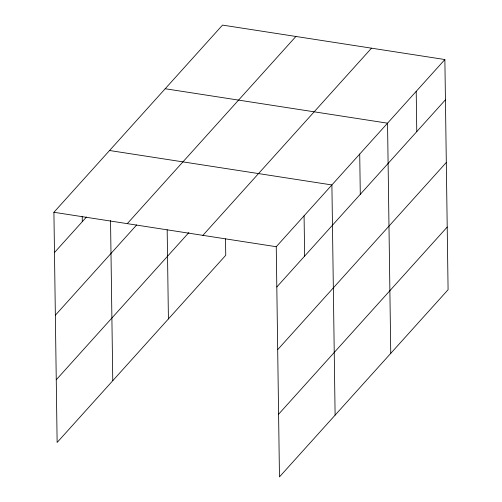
<?xml version="1.0" encoding="UTF-8"?>
<svg xmlns="http://www.w3.org/2000/svg" width="502" height="502" viewBox="0 0 502 502"><rect width="100%" height="100%" fill="white"/><g stroke="black" fill="none" stroke-linecap="round" stroke-linejoin="round"><path stroke-width="0.75" d="M225.517 238.833L225.749 255.286L57.128 442.463L53.915 212.283L222.53 25.1L444.872 59.537L448.085 289.717L279.47 476.9L276.251 246.714L444.872 59.537M54.473 252.544L86.495 216.996M127.282 223.647L295.904 36.464M55.352 315.218L136.72 224.896M56.249 379.788L188.909 232.533M202.883 235.35L371.499 48.173M276.815 286.981L445.437 99.798M277.694 349.649L446.309 162.472M278.591 414.225L447.213 227.042M165.202 88.741L387.544 123.178L390.757 353.358M109.555 150.512L331.897 184.949L335.11 415.129M53.915 212.283L276.251 246.714M416.208 91.358L416.773 131.618M359.721 154.064L360.285 194.324M304.074 215.829L304.639 256.095M167.172 229.797L168.415 318.927M110.534 220.541L112.768 380.698M82.221 216.237L82.297 221.658"/></g></svg>
